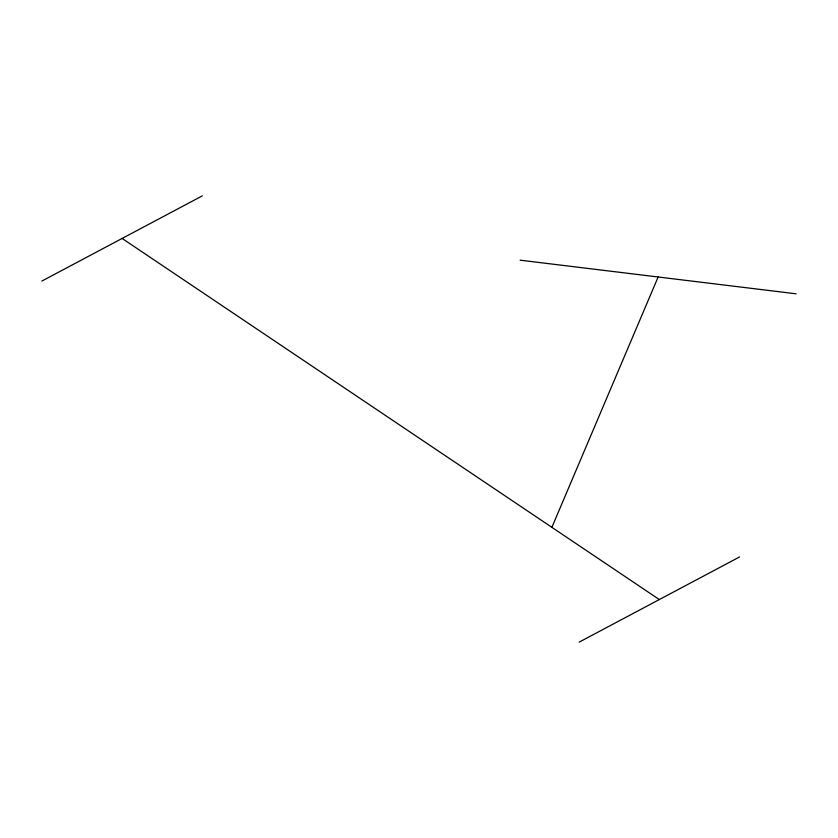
<?xml version="1.0" encoding="UTF-8"?>
<svg xmlns="http://www.w3.org/2000/svg" width="838" height="838" viewBox="0 0 838 838"><rect width="100%" height="100%" fill="white"/><g stroke="black" fill="none" stroke-linecap="round" stroke-linejoin="round"><path stroke-width="1.26" d="M551.886 527.332L658.134 276.99M41.9 281.044L202.346 195.841M579.11 642.159L739.545 556.956M520.157 260.178L796.1 293.803M122.118 238.442L659.328 599.558"/></g></svg>
